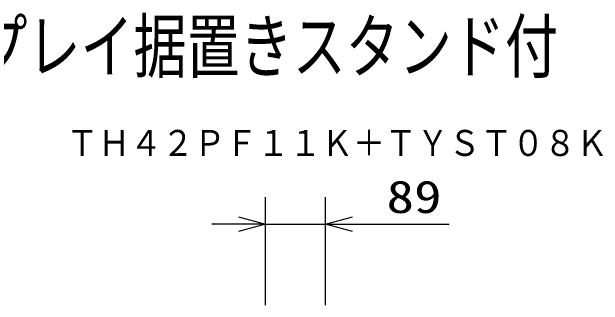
# Model space of a CAD drawing. Units: millimetres, scale not verified. Extents: x -63 to 63, y -57 to 57.
# Drawn here: x 18.45 to 62.33, y 35.65 to 57.39 of the extents above; entities that cross this region are included whole.
import ezdxf
from ezdxf.enums import TextEntityAlignment as Align

# ---------------------------------------------------------------- set-up
doc = ezdxf.new("R2010")
doc.units = ezdxf.units.MM
doc.header["$LTSCALE"] = 0.190236
doc.header["$PDMODE"] = 32
doc.header["$PDSIZE"] = 0.0951
for name, color, linetype in [('0-1_MOJI1', 3, 'Continuous'), ('0-2_WAKU', 7, 'Continuous'), ('0-3_TOUROKU', 1, 'Continuous')]:
    doc.layers.add(name, color=color, linetype=linetype)
doc.styles.add('ＭＳ ゴシック', font='')
doc.styles.get('ＭＳ ゴシック').set_extended_font_data('MS Gothic')

# ---------------------------------------------------------------- blocks, each defined once
blk = doc.blocks.new('_OPEN30')
at = {"layer": '0-2_WAKU'}
blk.add_line((0, 0), (-1, 0), dxfattribs=at)
blk.add_lwpolyline([(-1, 0.26795), (0, 0), (-1, -0.26795)], dxfattribs=at)

msp = doc.modelspace()

# ---------------------------------------------------------------- linework, layer by layer
at = {"layer": '0-1_MOJI1'}
for p, q in [((37.2822, 35.6468), (37.2822, 43.6468)), ((41.7322, 35.6468), (41.7322, 43.6468)), ((35.2822, 41.6468), (33.2822, 41.6468)), ((37.2822, 41.6468), (41.7322, 41.6468)), ((43.7322, 41.6468), (50.8989, 41.6468))]:
    msp.add_line(p, q, dxfattribs=at)
at = {"layer": '0-2_WAKU'}
msp.add_point((41.7322, 41.6468), dxfattribs=at)

# ---------------------------------------------------------------- block references
at = {"layer": '0-1_MOJI1', "xscale": 2, "yscale": 2}
msp.add_blockref('_OPEN30', (37.2822, 41.6468), dxfattribs=at)
at = {"layer": '0-1_MOJI1', "xscale": 2, "yscale": 2, "rotation": 180}
msp.add_blockref('_OPEN30', (41.7322, 41.6468), dxfattribs=at)

# ---------------------------------------------------------------- texts
at = {"layer": '0-1_MOJI1', "color": 2, "style": 'ＭＳ ゴシック', "width": 0.75}
msp.add_text('ハイビジョンプラズマディスプレイ据置きスタンド付', height=3.848, dxfattribs=at).set_placement((-35.5001, 51.7599), align=Align.BOTTOM_LEFT)
at = {"layer": '0-1_MOJI1', "style": 'ＭＳ ゴシック', "width": 1.25}
msp.add_text('89', height=2.406, dxfattribs=at).set_placement((46.2486, 41.7563), align=Align.BOTTOM_LEFT)
at = {"layer": '0-3_TOUROKU', "style": 'ＭＳ ゴシック', "width": 0.9}
msp.add_text('ＴＨ４２ＰＦ１１Ｋ＋ＴＹＳＴ０８Ｋ', height=1.925, dxfattribs=at).set_placement((22.5, 46.13), align=Align.BOTTOM_LEFT)

doc.saveas('drawing.dxf')
